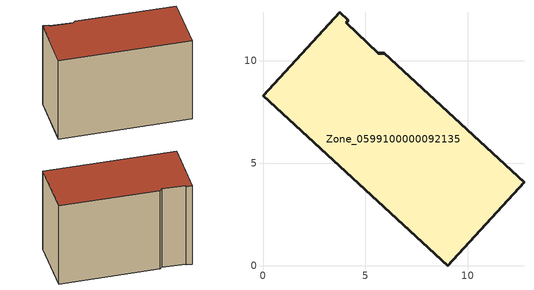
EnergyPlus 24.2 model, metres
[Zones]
Zone_0599100000092135
 floor ground (C_G): 3.75,12.35 4.17,11.97 4.06,11.85 5.62,10.36 5.91,10.36 12.74,4.07 9.01,0 0,8.28 z0
 wall outside (C_F): 3.75,12.35 0,8.28 9.01,0 12.74,4.07 5.91,10.36 5.62,10.36 4.06,11.85 4.17,11.97 3.75,12.35 z0:8.47
 roof outside (C_R): 4.17,11.97 3.75,12.35 0,8.28 9.01,0 12.74,4.07 5.91,10.36 5.62,10.36 4.06,11.85 z8.47
[BUILDING]
Pand.0599100000092135: North Axis=0; Terrain=City; Loads Convergence Tolerance Value=0.04; Temperature Convergence Tolerance Value=0.4; Solar Distribution=FullExterior; Maximum Number of Warmup Days=25; Minimum Number of Warmup Days=1
[Site:Location]
Rotterdam.The.Hague.AP_ZH_NLD Design_Conditions: Latitude=51.96; Longitude=4.45; Time Zone=1; Elevation=-4.5
[SITE:GROUNDTEMPERATURE:BUILDINGSURFACE]
18, 18, 18, 18, 18, 18, 18, 18, 18, 18, 18, 18
[MATERIAL] Thermal Absorptance=0.9; Solar Absorptance=0.7; Visible Absorptance=0.7
Name | Roughness | Thickness | Conductivity | Density | Specific Heat
G.TC.1975-1991 | MediumSmooth | 0.15 | 0.288461 | 540 | 1210
F.TC.1975-1991 | Rough | 0.3 | 0.230769 | 1920 | 840
R.TC.1975-1991 | MediumRough | 0.2 | 0.153846 | 1500 | 1000
[CONSTRUCTION]
C_G: G.TC.1975-1991
C_F: F.TC.1975-1991
C_R: R.TC.1975-1991
[ZONE]
Zone_0599100000092135: Type=1; Multiplier=1; Ceiling Height=Autocalculate; Volume=Autocalculate; Floor Area=autocalculate; Part of Total Floor Area=Yes
[ZONEINFILTRATION:DESIGNFLOWRATE]
Infil_Zone_0599100000092135: Zone or ZoneList or Space or SpaceList=Zone_0599100000092135; Schedule=AlwaysOn; Design Flow Rate Calculation Method=Flow/Area; Flow Rate per Floor Area=0.003; Constant Term Coefficient=1; Temperature Term Coefficient=0; Velocity Term Coefficient=0; Velocity Squared Term Coefficient=0
[HVACTEMPLATE:ZONE:IDEALLOADSAIRSYSTEM]
Zone_0599100000092135: Maximum Heating Supply Air Temperature=50; Minimum Cooling Supply Air Temperature=13; Maximum Heating Supply Air Humidity Ratio=0.0156; Minimum Cooling Supply Air Humidity Ratio=0.0077; Heating Limit=NoLimit; Cooling Limit=NoLimit; Dehumidification Control Type=ConstantSensibleHeatRatio; Cooling Sensible Heat Ratio=0.7; Dehumidification Setpoint=60; Humidification Control Type=None; Humidification Setpoint=30; Outdoor Air Method=None; Outdoor Air Flow Rate per Person=0.00944; Outdoor Air Flow Rate per Zone Floor Area=0; Outdoor Air Flow Rate per Zone=0; Demand Controlled Ventilation Type=None; Outdoor Air Economizer Type=NoEconomizer; Heat Recovery Type=None; Sensible Heat Recovery Effectiveness=0.7; Latent Heat Recovery Effectiveness=0.65
[ZONECONTROL:THERMOSTAT]
ThermostatControl_Zone_0599100000092135: Zone or ZoneList=Zone_0599100000092135; Control Type Schedule=DualSetpointControlType; Control 1=Thermostat_Zone_0599100000092135; Temperature Difference Between Cutout And Setpoint=0
[THERMOSTATSETPOINT:DUALSETPOINT]
Thermostat_Zone_0599100000092135: Heating Setpoint Temperature Schedule=HeatingSetpoint_Zone_0599100000092135; Cooling Setpoint Temperature Schedule=CoolingSetpoint_Zone_0599100000092135
[SCHEDULE:COMPACT]
HeatingSetpoint_Zone_0599100000092135: Through: 12/31, For: AllDays, Until: 24:00, 21
CoolingSetpoint_Zone_0599100000092135: Through: 12/31, For: AllDays, Until: 24:00, 24
DualSetpointControlType: Through: 12/31, For: AllDays, Until: 24:00, 4
AlwaysOn: Through: 12/31, For: AllDays, Until: 24:00, 1
